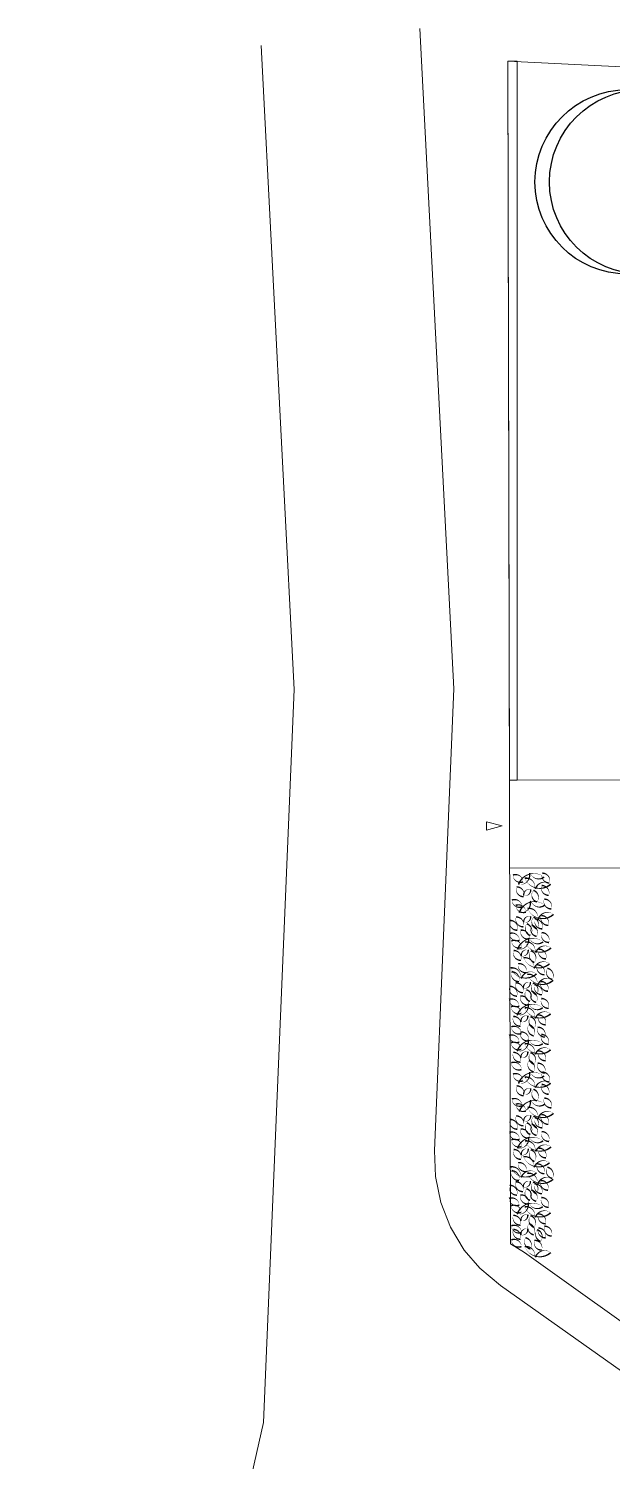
# Model space of a CAD drawing. Header units: metres. Extents: x -45 to 1930, y -347 to 488.
# Drawn here: x -44.97 to -26.3, y -36.98 to 8.87 of the extents above; entities that cross this region are included whole.
import ezdxf

# ---------------------------------------------------------------- set-up
doc = ezdxf.new("R2010")
doc.units = ezdxf.units.M
for name, color, linetype in [('SRAFY', 3, 'Continuous'), ('SRAFY-TERÉN', 252, 'Continuous'), ('zariz.predmety', 203, 'Continuous'), ('ZDIVO', 1, 'Continuous')]:
    doc.layers.add(name, color=color, linetype=linetype)

msp = doc.modelspace()

# ---------------------------------------------------------------- linework, layer by layer
at = {"linetype": 'Continuous', "lineweight": 0}
for p, q in [((-32.45485, 8.871826), (-31.368579, -12.252057)), ((-29.58968, -15.181693), (-29.644766, 7.836083)), ((-29.644766, 7.836083), (-29.344766, 7.836083)), ((-29.344766, 7.836083), (-29.348188, -15.181115)), ((-31.368579, -12.252057), (-31.677609, -19.642893)), ((-29.348188, -15.181115), (-29.58968, -15.181693)), ((-31.677609, -19.642893), (-31.98664, -27.03373)), ((-31.98664, -27.03373), (-31.957009, -27.865957)), ((-31.957009, -27.865957), (-31.785589, -28.695875)), ((-31.785589, -28.695875), (-31.479935, -29.477912)), ((-31.479935, -29.477912), (-31.035228, -30.215043)), ((-31.035228, -30.215043), (-30.537925, -30.798592)), ((-30.537925, -30.798592), (-29.879885, -31.355101)), ((-29.879885, -31.355101), (-16.45977, -40.849548))]:
    msp.add_line(p, q, dxfattribs=at)
at = {"linetype": 'Continuous', "lineweight": 0, "flags": 128}
msp.add_lwpolyline([(-44.966599, -68.997242), (-37.455077, -35.733045), (-36.474297, -12.276539), (-37.534077, 8.332181)], dxfattribs=at)
at = {"layer": 'SRAFY', "linetype": 'Continuous', "lineweight": 0}
for p, q in [((-30.321101, -16.779231), (-30.321101, -16.50692)), ((-29.822948, -16.643076), (-30.321101, -16.50692)), ((-29.822948, -16.643076), (-30.321101, -16.779231))]:
    msp.add_line(p, q, dxfattribs=at)
at = {"layer": 'SRAFY-TERÉN', "linetype": 'Continuous', "lineweight": 0}
for p, q in [((-19.552857, -15.157673), (-29.58968, -15.181693)), ((-23.377857, -17.982673), (-29.582941, -17.997523))]:
    msp.add_line(p, q, dxfattribs=at)
at = {"layer": 'zariz.predmety', "color": 253, "linetype": 'Continuous', "ltscale": 0.001}
for points in [[(-29.155717, -18.431645, 0, 0, 0.520567051), (-29.155717, -18.431645, 0, 0.05, 0.520567051), (-29.479583, -18.216196, 0, 0.05, 0.520567051), (-29.155717, -18.431645, 0.05, 0.05, 0)], [(-29.301006, -18.520344, 0, 0, 0.520567051), (-29.301006, -18.520344, 0, 0.05, 0.520567051), (-28.948551, -18.150584, 0, 0.05, 0.520567051), (-28.917793, -18.158177, 0, 0.05, 0.520567051), (-28.484064, -18.278285, 0, 0.05, 0.520567051), (-29.301006, -18.520344, 0.05, 0.05, 0)], [(-28.271205, -18.506485, 0, 0, 0.520567051), (-28.271205, -18.506485, 0, 0.05, 0.520567051), (-28.759568, -18.656316, 0, 0.05, 0.520567051), (-28.782669, -18.634636, 0, 0.05, 0.520567051), (-29.102041, -18.317542, 0, 0.05, 0.520567051), (-28.271205, -18.506485, 0.05, 0.05, 0)], [(-28.31166, -18.468595, 0, 0, 0.520567051), (-28.31166, -18.468595, 0, 0.05, 0.520567051), (-28.541604, -18.154854, 0, 0.05, 0.520567051), (-28.31166, -18.468595, 0.05, 0.05, 0)], [(-29.36493, -18.594494, 0, 0, 0.520567051), (-29.36493, -18.594494, 0, 0.05, 0.520567051), (-29.134986, -18.908234, 0, 0.05, 0.520567051), (-29.36493, -18.594494, 0.05, 0.05, 0)], [(-29.134618, -18.872056, 0, 0, 0.520567051), (-29.134618, -18.872056, 0, 0.05, 0.520567051), (-28.912326, -18.672346, 0, 0.05, 0.520567051), (-29.134618, -18.872056, 0.05, 0.05, 0)], [(-28.715337, -19.076341, 0, 0, 0.520567051), (-28.715337, -19.076341, 0, 0.05, 0.520567051), (-28.825787, -18.703369, 0, 0.05, 0.520567051), (-28.715337, -19.076341, 0.05, 0.05, 0)], [(-28.334786, -18.862809, 0, 0, 0.520567051), (-28.334786, -18.862809, 0, 0.05, 0.520567051), (-28.564731, -18.549068, 0, 0.05, 0.520567051), (-28.334786, -18.862809, 0.05, 0.05, 0)], [(-29.189158, -19.230249, 0, 0, 0.520567051), (-29.189158, -19.230249, 0, 0.05, 0.520567051), (-29.513024, -19.014799, 0, 0.05, 0.520567051), (-29.189158, -19.230249, 0.05, 0.05, 0)], [(-29.066084, -19.398926, 0, 0, 0.520567051), (-29.066084, -19.398926, 0, 0.05, 0.520567051), (-29.38995, -19.183476, 0, 0.05, 0.520567051), (-29.066084, -19.398926, 0.05, 0.05, 0)], [(-29.276882, -19.41869, 0, 0, 0.520567051), (-29.276882, -19.41869, 0, 0.05, 0.520567051), (-28.924427, -19.048929, 0, 0.05, 0.520567051), (-28.893669, -19.056522, 0, 0.05, 0.520567051), (-28.459939, -19.176631, 0, 0.05, 0.520567051), (-29.276882, -19.41869, 0.05, 0.05, 0)], [(-28.181573, -19.473766, 0, 0, 0.520567051), (-28.181573, -19.473766, 0, 0.05, 0.520567051), (-28.669935, -19.623597, 0, 0.05, 0.520567051), (-28.693037, -19.601917, 0, 0.05, 0.520567051), (-29.012409, -19.284822, 0, 0.05, 0.520567051), (-28.181573, -19.473766, 0.05, 0.05, 0)], [(-28.249814, -19.299116, 0, 0, 0.520567051), (-28.249814, -19.299116, 0, 0.05, 0.520567051), (-28.479759, -18.985376, 0, 0.05, 0.520567051), (-28.249814, -19.299116, 0.05, 0.05, 0)], [(-29.573454, -19.667718, 0, 0, 0.520567051), (-29.573454, -19.667718, 0, 0.05, 0.520567051), (-29.34351, -19.981459, 0, 0.05, 0.520567051), (-29.573454, -19.667718, 0.05, 0.05, 0)], [(-29.376981, -19.557045, 0, 0, 0.520567051), (-29.376981, -19.557045, 0, 0.05, 0.520567051), (-29.147037, -19.870786, 0, 0.05, 0.520567051), (-29.376981, -19.557045, 0.05, 0.05, 0)], [(-29.134785, -19.733465, 0, 0, 0.520567051), (-29.134785, -19.733465, 0, 0.05, 0.520567051), (-28.912492, -19.533755, 0, 0.05, 0.520567051), (-29.134785, -19.733465, 0.05, 0.05, 0)], [(-28.715504, -19.93775, 0, 0, 0.520567051), (-28.715504, -19.93775, 0, 0.05, 0.520567051), (-28.825953, -19.564778, 0, 0.05, 0.520567051), (-28.715504, -19.93775, 0.05, 0.05, 0)], [(-28.54331, -19.936033, 0, 0, 0.520567051), (-28.54331, -19.936033, 0, 0.05, 0.520567051), (-28.773255, -19.622293, 0, 0.05, 0.520567051), (-28.54331, -19.936033, 0.05, 0.05, 0)], [(-28.346838, -19.825361, 0, 0, 0.520567051), (-28.346838, -19.825361, 0, 0.05, 0.520567051), (-28.576782, -19.51162, 0, 0.05, 0.520567051), (-28.346838, -19.825361, 0.05, 0.05, 0)], [(-29.268685, -20.303473, 0, 0, 0.520567051), (-29.268685, -20.303473, 0, 0.05, 0.520567051), (-29.592551, -20.088024, 0, 0.05, 0.520567051), (-29.268685, -20.303473, 0.05, 0.05, 0)], [(-29.232966, -19.979357, 0, 0, 0.520567051), (-29.232966, -19.979357, 0, 0.05, 0.520567051), (-28.966204, -20.262458, 0, 0.05, 0.520567051), (-29.232966, -19.979357, 0.05, 0.05, 0)], [(-28.923861, -20.149566, 0, 0, 0.520567051), (-28.923861, -20.149566, 0, 0.05, 0.520567051), (-29.034311, -19.776593, 0, 0.05, 0.520567051), (-28.923861, -20.149566, 0.05, 0.05, 0)], [(-28.880908, -19.822509, 0, 0, 0.520567051), (-28.880908, -19.822509, 0, 0.05, 0.520567051), (-28.725456, -20.179079, 0, 0.05, 0.520567051), (-28.880908, -19.822509, 0.05, 0.05, 0)], [(-28.329342, -20.372341, 0, 0, 0.520567051), (-28.329342, -20.372341, 0, 0.05, 0.520567051), (-28.559286, -20.0586, 0, 0.05, 0.520567051), (-28.329342, -20.372341, 0.05, 0.05, 0)], [(-29.202595, -20.535243, 0, 0, 0.520567051), (-29.202595, -20.535243, 0, 0.05, 0.520567051), (-29.526461, -20.319794, 0, 0.05, 0.520567051), (-29.202595, -20.535243, 0.05, 0.05, 0)], [(-29.456509, -20.63027, 0, 0, 0.520567051), (-29.456509, -20.63027, 0, 0.05, 0.520567051), (-29.226564, -20.944011, 0, 0.05, 0.520567051), (-29.456509, -20.63027, 0.05, 0.05, 0)], [(-29.333553, -20.594844, 0, 0, 0.520567051), (-29.333553, -20.594844, 0, 0.05, 0.520567051), (-28.981098, -20.225084, 0, 0.05, 0.520567051), (-28.950339, -20.232676, 0, 0.05, 0.520567051), (-28.51661, -20.352785, 0, 0.05, 0.520567051), (-29.333553, -20.594844, 0.05, 0.05, 0)], [(-29.214312, -20.806689, 0, 0, 0.520567051), (-29.214312, -20.806689, 0, 0.05, 0.520567051), (-28.992019, -20.60698, 0, 0.05, 0.520567051), (-29.214312, -20.806689, 0.05, 0.05, 0)], [(-28.2611, -20.546991, 0, 0, 0.520567051), (-28.2611, -20.546991, 0, 0.05, 0.520567051), (-28.749462, -20.696822, 0, 0.05, 0.520567051), (-28.772564, -20.675141, 0, 0.05, 0.520567051), (-29.091936, -20.358047, 0, 0.05, 0.520567051), (-28.2611, -20.546991, 0.05, 0.05, 0)], [(-28.795031, -21.010975, 0, 0, 0.520567051), (-28.795031, -21.010975, 0, 0.05, 0.520567051), (-28.90548, -20.638002, 0, 0.05, 0.520567051), (-28.795031, -21.010975, 0.05, 0.05, 0)], [(-28.426365, -20.898585, 0, 0, 0.520567051), (-28.426365, -20.898585, 0, 0.05, 0.520567051), (-28.656309, -20.584844, 0, 0.05, 0.520567051), (-28.426365, -20.898585, 0.05, 0.05, 0)], [(-29.312493, -21.052581, 0, 0, 0.520567051), (-29.312493, -21.052581, 0, 0.05, 0.520567051), (-29.045732, -21.335682, 0, 0.05, 0.520567051), (-29.312493, -21.052581, 0.05, 0.05, 0)], [(-28.309943, -21.053241, 0, 0, 0.520567051), (-28.309943, -21.053241, 0, 0.05, 0.520567051), (-28.798306, -21.203072, 0, 0.05, 0.520567051), (-28.821407, -21.181391, 0, 0.05, 0.520567051), (-29.140779, -20.864297, 0, 0.05, 0.520567051), (-28.309943, -21.053241, 0.05, 0.05, 0)], [(-28.475208, -21.404835, 0, 0, 0.520567051), (-28.475208, -21.404835, 0, 0.05, 0.520567051), (-28.705153, -21.091095, 0, 0.05, 0.520567051), (-28.475208, -21.404835, 0.05, 0.05, 0)], [(-28.726052, -21.376672, 0, 0, 0.520567051), (-28.726052, -21.376672, 0, 0.05, 0.520567051), (-29.214415, -21.526503, 0, 0.05, 0.520567051), (-29.237516, -21.504823, 0, 0.05, 0.520567051), (-29.556888, -21.187729, 0, 0.05, 0.520567051), (-28.726052, -21.376672, 0.05, 0.05, 0)], [(-29.288692, -21.625393, 0, 0, 0.520567051), (-29.288692, -21.625393, 0, 0.05, 0.520567051), (-29.518637, -21.311652, 0, 0.05, 0.520567051), (-29.288692, -21.625393, 0.05, 0.05, 0)], [(-28.193157, -21.581886, 0, 0, 0.520567051), (-28.193157, -21.581886, 0, 0.05, 0.520567051), (-28.68152, -21.731717, 0, 0.05, 0.520567051), (-28.704621, -21.710036, 0, 0.05, 0.520567051), (-29.023993, -21.392942, 0, 0.05, 0.520567051), (-28.193157, -21.581886, 0.05, 0.05, 0)], [(-28.377989, -21.198481, 0, 0, 0.520567051), (-28.377989, -21.198481, 0, 0.05, 0.520567051), (-28.222537, -21.555051, 0, 0.05, 0.520567051), (-28.377989, -21.198481, 0.05, 0.05, 0)], [(-29.585039, -21.775838, 0, 0, 0.520567051), (-29.585039, -21.775838, 0, 0.05, 0.520567051), (-29.355094, -22.089579, 0, 0.05, 0.520567051), (-29.585039, -21.775838, 0.05, 0.05, 0)], [(-29.388566, -21.665165, 0, 0, 0.520567051), (-29.388566, -21.665165, 0, 0.05, 0.520567051), (-29.158622, -21.978906, 0, 0.05, 0.520567051), (-29.388566, -21.665165, 0.05, 0.05, 0)], [(-29.146369, -21.841585, 0, 0, 0.520567051), (-29.146369, -21.841585, 0, 0.05, 0.520567051), (-28.924076, -21.641875, 0, 0.05, 0.520567051), (-29.146369, -21.841585, 0.05, 0.05, 0)], [(-28.935446, -22.257686, 0, 0, 0.520567051), (-28.935446, -22.257686, 0, 0.05, 0.520567051), (-29.045896, -21.884713, 0, 0.05, 0.520567051), (-28.935446, -22.257686, 0.05, 0.05, 0)], [(-28.892493, -21.930628, 0, 0, 0.520567051), (-28.892493, -21.930628, 0, 0.05, 0.520567051), (-28.73704, -22.287199, 0, 0.05, 0.520567051), (-28.892493, -21.930628, 0.05, 0.05, 0)], [(-28.727088, -22.04587, 0, 0, 0.520567051), (-28.727088, -22.04587, 0, 0.05, 0.520567051), (-28.837538, -21.672897, 0, 0.05, 0.520567051), (-28.727088, -22.04587, 0.05, 0.05, 0)], [(-28.554895, -22.044153, 0, 0, 0.520567051), (-28.554895, -22.044153, 0, 0.05, 0.520567051), (-28.784839, -21.730412, 0, 0.05, 0.520567051), (-28.554895, -22.044153, 0.05, 0.05, 0)], [(-28.358422, -21.93348, 0, 0, 0.520567051), (-28.358422, -21.93348, 0, 0.05, 0.520567051), (-28.588367, -21.61974, 0, 0.05, 0.520567051), (-28.358422, -21.93348, 0.05, 0.05, 0)], [(-29.28027, -22.411593, 0, 0, 0.520567051), (-29.28027, -22.411593, 0, 0.05, 0.520567051), (-29.604136, -22.196144, 0, 0.05, 0.520567051), (-29.28027, -22.411593, 0.05, 0.05, 0)], [(-29.21418, -22.643363, 0, 0, 0.520567051), (-29.21418, -22.643363, 0, 0.05, 0.520567051), (-29.538046, -22.427913, 0, 0.05, 0.520567051), (-29.21418, -22.643363, 0.05, 0.05, 0)], [(-29.345138, -22.702963, 0, 0, 0.520567051), (-29.345138, -22.702963, 0, 0.05, 0.520567051), (-28.992682, -22.333203, 0, 0.05, 0.520567051), (-28.961924, -22.340796, 0, 0.05, 0.520567051), (-28.528195, -22.460905, 0, 0.05, 0.520567051), (-29.345138, -22.702963, 0.05, 0.05, 0)], [(-29.24455, -22.087477, 0, 0, 0.520567051), (-29.24455, -22.087477, 0, 0.05, 0.520567051), (-28.977789, -22.370578, 0, 0.05, 0.520567051), (-29.24455, -22.087477, 0.05, 0.05, 0)], [(-28.272685, -22.65511, 0, 0, 0.520567051), (-28.272685, -22.65511, 0, 0.05, 0.520567051), (-28.761047, -22.804941, 0, 0.05, 0.520567051), (-28.784148, -22.783261, 0, 0.05, 0.520567051), (-29.10352, -22.466166, 0, 0.05, 0.520567051), (-28.272685, -22.65511, 0.05, 0.05, 0)], [(-28.340926, -22.480461, 0, 0, 0.520567051), (-28.340926, -22.480461, 0, 0.05, 0.520567051), (-28.570871, -22.16672, 0, 0.05, 0.520567051), (-28.340926, -22.480461, 0.05, 0.05, 0)], [(-29.468093, -22.73839, 0, 0, 0.520567051), (-29.468093, -22.73839, 0, 0.05, 0.520567051), (-29.238149, -23.05213, 0, 0.05, 0.520567051), (-29.468093, -22.73839, 0.05, 0.05, 0)], [(-29.225896, -22.914809, 0, 0, 0.520567051), (-29.225896, -22.914809, 0, 0.05, 0.520567051), (-29.003604, -22.715099, 0, 0.05, 0.520567051), (-29.225896, -22.914809, 0.05, 0.05, 0)], [(-28.806615, -23.119095, 0, 0, 0.520567051), (-28.806615, -23.119095, 0, 0.05, 0.520567051), (-28.917065, -22.746122, 0, 0.05, 0.520567051), (-28.806615, -23.119095, 0.05, 0.05, 0)], [(-28.437949, -23.006705, 0, 0, 0.520567051), (-28.437949, -23.006705, 0, 0.05, 0.520567051), (-28.667894, -22.692964, 0, 0.05, 0.520567051), (-28.437949, -23.006705, 0.05, 0.05, 0)], [(-29.28027, -23.56188, 0, 0, 0.520567051), (-29.28027, -23.56188, 0, 0.05, 0.520567051), (-29.604136, -23.346431, 0, 0.05, 0.520567051), (-29.28027, -23.56188, 0.05, 0.05, 0)], [(-29.207318, -23.286926, 0, 0, 0.520567051), (-29.207318, -23.286926, 0, 0.05, 0.520567051), (-29.531184, -23.071476, 0, 0.05, 0.520567051), (-29.207318, -23.286926, 0.05, 0.05, 0)], [(-29.24455, -23.237764, 0, 0, 0.520567051), (-29.24455, -23.237764, 0, 0.05, 0.520567051), (-28.977789, -23.520865, 0, 0.05, 0.520567051), (-29.24455, -23.237764, 0.05, 0.05, 0)], [(-28.97202, -23.003853, 0, 0, 0.520567051), (-28.97202, -23.003853, 0, 0.05, 0.520567051), (-28.816568, -23.360423, 0, 0.05, 0.520567051), (-28.97202, -23.003853, 0.05, 0.05, 0)], [(-28.454894, -23.399291, 0, 0, 0.520567051), (-28.454894, -23.399291, 0, 0.05, 0.520567051), (-28.684839, -23.08555, 0, 0.05, 0.520567051), (-28.454894, -23.399291, 0.05, 0.05, 0)], [(-28.340926, -23.630748, 0, 0, 0.520567051), (-28.340926, -23.630748, 0, 0.05, 0.520567051), (-28.570871, -23.317007, 0, 0.05, 0.520567051), (-28.340926, -23.630748, 0.05, 0.05, 0)], [(-29.21418, -23.79365, 0, 0, 0.520567051), (-29.21418, -23.79365, 0, 0.05, 0.520567051), (-29.538046, -23.578201, 0, 0.05, 0.520567051), (-29.21418, -23.79365, 0.05, 0.05, 0)], [(-29.345138, -23.853251, 0, 0, 0.520567051), (-29.345138, -23.853251, 0, 0.05, 0.520567051), (-28.992682, -23.48349, 0, 0.05, 0.520567051), (-28.961924, -23.491083, 0, 0.05, 0.520567051), (-28.528195, -23.611192, 0, 0.05, 0.520567051), (-29.345138, -23.853251, 0.05, 0.05, 0)], [(-29.225896, -24.065096, 0, 0, 0.520567051), (-29.225896, -24.065096, 0, 0.05, 0.520567051), (-29.003604, -23.865387, 0, 0.05, 0.520567051), (-29.225896, -24.065096, 0.05, 0.05, 0)], [(-28.272685, -23.805397, 0, 0, 0.520567051), (-28.272685, -23.805397, 0, 0.05, 0.520567051), (-28.761047, -23.955228, 0, 0.05, 0.520567051), (-28.784148, -23.933548, 0, 0.05, 0.520567051), (-29.10352, -23.616454, 0, 0.05, 0.520567051), (-28.272685, -23.805397, 0.05, 0.05, 0)], [(-28.437949, -24.156992, 0, 0, 0.520567051), (-28.437949, -24.156992, 0, 0.05, 0.520567051), (-28.667894, -23.843251, 0, 0.05, 0.520567051), (-28.437949, -24.156992, 0.05, 0.05, 0)], [(-29.207318, -24.437213, 0, 0, 0.520567051), (-29.207318, -24.437213, 0, 0.05, 0.520567051), (-29.531184, -24.221763, 0, 0.05, 0.520567051), (-29.207318, -24.437213, 0.05, 0.05, 0)], [(-29.468093, -23.888677, 0, 0, 0.520567051), (-29.468093, -23.888677, 0, 0.05, 0.520567051), (-29.238149, -24.202418, 0, 0.05, 0.520567051), (-29.468093, -23.888677, 0.05, 0.05, 0)], [(-28.97202, -24.15414, 0, 0, 0.520567051), (-28.97202, -24.15414, 0, 0.05, 0.520567051), (-28.816568, -24.51071, 0, 0.05, 0.520567051), (-28.97202, -24.15414, 0.05, 0.05, 0)], [(-28.806615, -24.269382, 0, 0, 0.520567051), (-28.806615, -24.269382, 0, 0.05, 0.520567051), (-28.917065, -23.896409, 0, 0.05, 0.520567051), (-28.806615, -24.269382, 0.05, 0.05, 0)], [(-28.454894, -24.549578, 0, 0, 0.520567051), (-28.454894, -24.549578, 0, 0.05, 0.520567051), (-28.684839, -24.235837, 0, 0.05, 0.520567051), (-28.454894, -24.549578, 0.05, 0.05, 0)], [(-29.155717, -24.798641, 0, 0, 0.520567051), (-29.155717, -24.798641, 0, 0.05, 0.520567051), (-29.479583, -24.583191, 0, 0.05, 0.520567051), (-29.155717, -24.798641, 0.05, 0.05, 0)], [(-29.301006, -24.887339, 0, 0, 0.520567051), (-29.301006, -24.887339, 0, 0.05, 0.520567051), (-28.948551, -24.517579, 0, 0.05, 0.520567051), (-28.917793, -24.525172, 0, 0.05, 0.520567051), (-28.484064, -24.645281, 0, 0.05, 0.520567051), (-29.301006, -24.887339, 0.05, 0.05, 0)], [(-28.271205, -24.873481, 0, 0, 0.520567051), (-28.271205, -24.873481, 0, 0.05, 0.520567051), (-28.759568, -25.023312, 0, 0.05, 0.520567051), (-28.782669, -25.001631, 0, 0.05, 0.520567051), (-29.102041, -24.684537, 0, 0.05, 0.520567051), (-28.271205, -24.873481, 0.05, 0.05, 0)], [(-28.31166, -24.83559, 0, 0, 0.520567051), (-28.31166, -24.83559, 0, 0.05, 0.520567051), (-28.541604, -24.521849, 0, 0.05, 0.520567051), (-28.31166, -24.83559, 0.05, 0.05, 0)], [(-29.36493, -24.961489, 0, 0, 0.520567051), (-29.36493, -24.961489, 0, 0.05, 0.520567051), (-29.134986, -25.27523, 0, 0.05, 0.520567051), (-29.36493, -24.961489, 0.05, 0.05, 0)], [(-29.134618, -25.239051, 0, 0, 0.520567051), (-29.134618, -25.239051, 0, 0.05, 0.520567051), (-28.912326, -25.039342, 0, 0.05, 0.520567051), (-29.134618, -25.239051, 0.05, 0.05, 0)], [(-28.715337, -25.443337, 0, 0, 0.520567051), (-28.715337, -25.443337, 0, 0.05, 0.520567051), (-28.825787, -25.070364, 0, 0.05, 0.520567051), (-28.715337, -25.443337, 0.05, 0.05, 0)], [(-28.334786, -25.229804, 0, 0, 0.520567051), (-28.334786, -25.229804, 0, 0.05, 0.520567051), (-28.564731, -24.916064, 0, 0.05, 0.520567051), (-28.334786, -25.229804, 0.05, 0.05, 0)], [(-29.189158, -25.597244, 0, 0, 0.520567051), (-29.189158, -25.597244, 0, 0.05, 0.520567051), (-29.513024, -25.381795, 0, 0.05, 0.520567051), (-29.189158, -25.597244, 0.05, 0.05, 0)], [(-29.066084, -25.765921, 0, 0, 0.520567051), (-29.066084, -25.765921, 0, 0.05, 0.520567051), (-29.38995, -25.550472, 0, 0.05, 0.520567051), (-29.066084, -25.765921, 0.05, 0.05, 0)], [(-29.276882, -25.785685, 0, 0, 0.520567051), (-29.276882, -25.785685, 0, 0.05, 0.520567051), (-28.924427, -25.415925, 0, 0.05, 0.520567051), (-28.893669, -25.423517, 0, 0.05, 0.520567051), (-28.459939, -25.543626, 0, 0.05, 0.520567051), (-29.276882, -25.785685, 0.05, 0.05, 0)], [(-28.181573, -25.840761, 0, 0, 0.520567051), (-28.181573, -25.840761, 0, 0.05, 0.520567051), (-28.669935, -25.990592, 0, 0.05, 0.520567051), (-28.693037, -25.968912, 0, 0.05, 0.520567051), (-29.012409, -25.651818, 0, 0.05, 0.520567051), (-28.181573, -25.840761, 0.05, 0.05, 0)], [(-28.249814, -25.666112, 0, 0, 0.520567051), (-28.249814, -25.666112, 0, 0.05, 0.520567051), (-28.479759, -25.352371, 0, 0.05, 0.520567051), (-28.249814, -25.666112, 0.05, 0.05, 0)], [(-29.573454, -26.034714, 0, 0, 0.520567051), (-29.573454, -26.034714, 0, 0.05, 0.520567051), (-29.34351, -26.348454, 0, 0.05, 0.520567051), (-29.573454, -26.034714, 0.05, 0.05, 0)], [(-29.376981, -25.924041, 0, 0, 0.520567051), (-29.376981, -25.924041, 0, 0.05, 0.520567051), (-29.147037, -26.237782, 0, 0.05, 0.520567051), (-29.376981, -25.924041, 0.05, 0.05, 0)], [(-29.134785, -26.10046, 0, 0, 0.520567051), (-29.134785, -26.10046, 0, 0.05, 0.520567051), (-28.912492, -25.900751, 0, 0.05, 0.520567051), (-29.134785, -26.10046, 0.05, 0.05, 0)], [(-28.923861, -26.516561, 0, 0, 0.520567051), (-28.923861, -26.516561, 0, 0.05, 0.520567051), (-29.034311, -26.143589, 0, 0.05, 0.520567051), (-28.923861, -26.516561, 0.05, 0.05, 0)], [(-28.715504, -26.304746, 0, 0, 0.520567051), (-28.715504, -26.304746, 0, 0.05, 0.520567051), (-28.825953, -25.931773, 0, 0.05, 0.520567051), (-28.715504, -26.304746, 0.05, 0.05, 0)], [(-28.54331, -26.303029, 0, 0, 0.520567051), (-28.54331, -26.303029, 0, 0.05, 0.520567051), (-28.773255, -25.989288, 0, 0.05, 0.520567051), (-28.54331, -26.303029, 0.05, 0.05, 0)], [(-28.346838, -26.192356, 0, 0, 0.520567051), (-28.346838, -26.192356, 0, 0.05, 0.520567051), (-28.576782, -25.878615, 0, 0.05, 0.520567051), (-28.346838, -26.192356, 0.05, 0.05, 0)], [(-29.268685, -26.670469, 0, 0, 0.520567051), (-29.268685, -26.670469, 0, 0.05, 0.520567051), (-29.592551, -26.455019, 0, 0.05, 0.520567051), (-29.268685, -26.670469, 0.05, 0.05, 0)], [(-29.333553, -26.961839, 0, 0, 0.520567051), (-29.333553, -26.961839, 0, 0.05, 0.520567051), (-28.981098, -26.592079, 0, 0.05, 0.520567051), (-28.950339, -26.599672, 0, 0.05, 0.520567051), (-28.51661, -26.71978, 0, 0.05, 0.520567051), (-29.333553, -26.961839, 0.05, 0.05, 0)], [(-29.232966, -26.346352, 0, 0, 0.520567051), (-29.232966, -26.346352, 0, 0.05, 0.520567051), (-28.966204, -26.629453, 0, 0.05, 0.520567051), (-29.232966, -26.346352, 0.05, 0.05, 0)], [(-28.880908, -26.189504, 0, 0, 0.520567051), (-28.880908, -26.189504, 0, 0.05, 0.520567051), (-28.725456, -26.546074, 0, 0.05, 0.520567051), (-28.880908, -26.189504, 0.05, 0.05, 0)], [(-28.329342, -26.739336, 0, 0, 0.520567051), (-28.329342, -26.739336, 0, 0.05, 0.520567051), (-28.559286, -26.425596, 0, 0.05, 0.520567051), (-28.329342, -26.739336, 0.05, 0.05, 0)], [(-29.202595, -26.902239, 0, 0, 0.520567051), (-29.202595, -26.902239, 0, 0.05, 0.520567051), (-29.526461, -26.686789, 0, 0.05, 0.520567051), (-29.202595, -26.902239, 0.05, 0.05, 0)], [(-29.456509, -26.997265, 0, 0, 0.520567051), (-29.456509, -26.997265, 0, 0.05, 0.520567051), (-29.226564, -27.311006, 0, 0.05, 0.520567051), (-29.456509, -26.997265, 0.05, 0.05, 0)], [(-29.214312, -27.173685, 0, 0, 0.520567051), (-29.214312, -27.173685, 0, 0.05, 0.520567051), (-28.992019, -26.973975, 0, 0.05, 0.520567051), (-29.214312, -27.173685, 0.05, 0.05, 0)], [(-28.2611, -26.913986, 0, 0, 0.520567051), (-28.2611, -26.913986, 0, 0.05, 0.520567051), (-28.749462, -27.063817, 0, 0.05, 0.520567051), (-28.772564, -27.042137, 0, 0.05, 0.520567051), (-29.091936, -26.725042, 0, 0.05, 0.520567051), (-28.2611, -26.913986, 0.05, 0.05, 0)], [(-28.795031, -27.37797, 0, 0, 0.520567051), (-28.795031, -27.37797, 0, 0.05, 0.520567051), (-28.90548, -27.004998, 0, 0.05, 0.520567051), (-28.795031, -27.37797, 0.05, 0.05, 0)], [(-28.426365, -27.265581, 0, 0, 0.520567051), (-28.426365, -27.265581, 0, 0.05, 0.520567051), (-28.656309, -26.95184, 0, 0.05, 0.520567051), (-28.426365, -27.265581, 0.05, 0.05, 0)], [(-29.312493, -27.419577, 0, 0, 0.520567051), (-29.312493, -27.419577, 0, 0.05, 0.520567051), (-29.045732, -27.702678, 0, 0.05, 0.520567051), (-29.312493, -27.419577, 0.05, 0.05, 0)], [(-28.309943, -27.420236, 0, 0, 0.520567051), (-28.309943, -27.420236, 0, 0.05, 0.520567051), (-28.798306, -27.570067, 0, 0.05, 0.520567051), (-28.821407, -27.548387, 0, 0.05, 0.520567051), (-29.140779, -27.231292, 0, 0.05, 0.520567051), (-28.309943, -27.420236, 0.05, 0.05, 0)], [(-28.475208, -27.771831, 0, 0, 0.520567051), (-28.475208, -27.771831, 0, 0.05, 0.520567051), (-28.705153, -27.45809, 0, 0.05, 0.520567051), (-28.475208, -27.771831, 0.05, 0.05, 0)], [(-28.726052, -27.743668, 0, 0, 0.520567051), (-28.726052, -27.743668, 0, 0.05, 0.520567051), (-29.214415, -27.893499, 0, 0.05, 0.520567051), (-29.237516, -27.871818, 0, 0.05, 0.520567051), (-29.556888, -27.554724, 0, 0.05, 0.520567051), (-28.726052, -27.743668, 0.05, 0.05, 0)], [(-29.288692, -27.992388, 0, 0, 0.520567051), (-29.288692, -27.992388, 0, 0.05, 0.520567051), (-29.518637, -27.678647, 0, 0.05, 0.520567051), (-29.288692, -27.992388, 0.05, 0.05, 0)], [(-28.193157, -27.948881, 0, 0, 0.520567051), (-28.193157, -27.948881, 0, 0.05, 0.520567051), (-28.68152, -28.098712, 0, 0.05, 0.520567051), (-28.704621, -28.077032, 0, 0.05, 0.520567051), (-29.023993, -27.759937, 0, 0.05, 0.520567051), (-28.193157, -27.948881, 0.05, 0.05, 0)], [(-28.358422, -28.300476, 0, 0, 0.520567051), (-28.358422, -28.300476, 0, 0.05, 0.520567051), (-28.588367, -27.986735, 0, 0.05, 0.520567051), (-28.358422, -28.300476, 0.05, 0.05, 0)], [(-28.377989, -27.565476, 0, 0, 0.520567051), (-28.377989, -27.565476, 0, 0.05, 0.520567051), (-28.222537, -27.922047, 0, 0.05, 0.520567051), (-28.377989, -27.565476, 0.05, 0.05, 0)], [(-29.585039, -28.142833, 0, 0, 0.520567051), (-29.585039, -28.142833, 0, 0.05, 0.520567051), (-29.355094, -28.456574, 0, 0.05, 0.520567051), (-29.585039, -28.142833, 0.05, 0.05, 0)], [(-29.388566, -28.03216, 0, 0, 0.520567051), (-29.388566, -28.03216, 0, 0.05, 0.520567051), (-29.158622, -28.345901, 0, 0.05, 0.520567051), (-29.388566, -28.03216, 0.05, 0.05, 0)], [(-29.146369, -28.20858, 0, 0, 0.520567051), (-29.146369, -28.20858, 0, 0.05, 0.520567051), (-28.924076, -28.00887, 0, 0.05, 0.520567051), (-29.146369, -28.20858, 0.05, 0.05, 0)], [(-28.935446, -28.624681, 0, 0, 0.520567051), (-28.935446, -28.624681, 0, 0.05, 0.520567051), (-29.045896, -28.251708, 0, 0.05, 0.520567051), (-28.935446, -28.624681, 0.05, 0.05, 0)], [(-28.892493, -28.297624, 0, 0, 0.520567051), (-28.892493, -28.297624, 0, 0.05, 0.520567051), (-28.73704, -28.654194, 0, 0.05, 0.520567051), (-28.892493, -28.297624, 0.05, 0.05, 0)], [(-28.727088, -28.412865, 0, 0, 0.520567051), (-28.727088, -28.412865, 0, 0.05, 0.520567051), (-28.837538, -28.039893, 0, 0.05, 0.520567051), (-28.727088, -28.412865, 0.05, 0.05, 0)], [(-28.554895, -28.411148, 0, 0, 0.520567051), (-28.554895, -28.411148, 0, 0.05, 0.520567051), (-28.784839, -28.097408, 0, 0.05, 0.520567051), (-28.554895, -28.411148, 0.05, 0.05, 0)], [(-29.28027, -28.778589, 0, 0, 0.520567051), (-29.28027, -28.778589, 0, 0.05, 0.520567051), (-29.604136, -28.563139, 0, 0.05, 0.520567051), (-29.28027, -28.778589, 0.05, 0.05, 0)], [(-29.21418, -29.010358, 0, 0, 0.520567051), (-29.21418, -29.010358, 0, 0.05, 0.520567051), (-29.538046, -28.794909, 0, 0.05, 0.520567051), (-29.21418, -29.010358, 0.05, 0.05, 0)], [(-29.345138, -29.069959, 0, 0, 0.520567051), (-29.345138, -29.069959, 0, 0.05, 0.520567051), (-28.992682, -28.700199, 0, 0.05, 0.520567051), (-28.961924, -28.707791, 0, 0.05, 0.520567051), (-28.528195, -28.8279, 0, 0.05, 0.520567051), (-29.345138, -29.069959, 0.05, 0.05, 0)], [(-29.24455, -28.454472, 0, 0, 0.520567051), (-29.24455, -28.454472, 0, 0.05, 0.520567051), (-28.977789, -28.737573, 0, 0.05, 0.520567051), (-29.24455, -28.454472, 0.05, 0.05, 0)], [(-28.272685, -29.022106, 0, 0, 0.520567051), (-28.272685, -29.022106, 0, 0.05, 0.520567051), (-28.761047, -29.171937, 0, 0.05, 0.520567051), (-28.784148, -29.150256, 0, 0.05, 0.520567051), (-29.10352, -28.833162, 0, 0.05, 0.520567051), (-28.272685, -29.022106, 0.05, 0.05, 0)], [(-28.340926, -28.847456, 0, 0, 0.520567051), (-28.340926, -28.847456, 0, 0.05, 0.520567051), (-28.570871, -28.533715, 0, 0.05, 0.520567051), (-28.340926, -28.847456, 0.05, 0.05, 0)], [(-29.468093, -29.105385, 0, 0, 0.520567051), (-29.468093, -29.105385, 0, 0.05, 0.520567051), (-29.238149, -29.419126, 0, 0.05, 0.520567051), (-29.468093, -29.105385, 0.05, 0.05, 0)], [(-29.225896, -29.281804, 0, 0, 0.520567051), (-29.225896, -29.281804, 0, 0.05, 0.520567051), (-29.003604, -29.082095, 0, 0.05, 0.520567051), (-29.225896, -29.281804, 0.05, 0.05, 0)], [(-28.806615, -29.48609, 0, 0, 0.520567051), (-28.806615, -29.48609, 0, 0.05, 0.520567051), (-28.917065, -29.113117, 0, 0.05, 0.520567051), (-28.806615, -29.48609, 0.05, 0.05, 0)], [(-28.437949, -29.3737, 0, 0, 0.520567051), (-28.437949, -29.3737, 0, 0.05, 0.520567051), (-28.667894, -29.059959, 0, 0.05, 0.520567051), (-28.437949, -29.3737, 0.05, 0.05, 0)], [(-29.207318, -29.653921, 0, 0, 0.520567051), (-29.207318, -29.653921, 0, 0.05, 0.520567051), (-29.531184, -29.438472, 0, 0.05, 0.520567051), (-29.207318, -29.653921, 0.05, 0.05, 0)], [(-29.468093, -29.556744, 0, 0, 0.520567051), (-29.468093, -29.556744, 0, 0.05, 0.520567051), (-29.238149, -29.870485, 0, 0.05, 0.520567051), (-29.468093, -29.556744, 0.05, 0.05, 0)], [(-29.225896, -29.733164, 0, 0, 0.520567051), (-29.225896, -29.733164, 0, 0.05, 0.520567051), (-29.003604, -29.533454, 0, 0.05, 0.520567051), (-29.225896, -29.733164, 0.05, 0.05, 0)], [(-29.078247, -29.822208, 0, 0, 0.520567051), (-29.078247, -29.822208, 0, 0.05, 0.520567051), (-28.922795, -30.178778, 0, 0.05, 0.520567051), (-29.078247, -29.822208, 0.05, 0.05, 0)], [(-28.97202, -29.370848, 0, 0, 0.520567051), (-28.97202, -29.370848, 0, 0.05, 0.520567051), (-28.816568, -29.727419, 0, 0.05, 0.520567051), (-28.97202, -29.370848, 0.05, 0.05, 0)], [(-28.594139, -29.937449, 0, 0, 0.520567051), (-28.594139, -29.937449, 0, 0.05, 0.520567051), (-28.704588, -29.564477, 0, 0.05, 0.520567051), (-28.594139, -29.937449, 0.05, 0.05, 0)], [(-28.437949, -29.82506, 0, 0, 0.520567051), (-28.437949, -29.82506, 0, 0.05, 0.520567051), (-28.667894, -29.511319, 0, 0.05, 0.520567051), (-28.437949, -29.82506, 0.05, 0.05, 0)], [(-28.242396, -29.766286, 0, 0, 0.520567051), (-28.242396, -29.766286, 0, 0.05, 0.520567051), (-28.47234, -29.452545, 0, 0.05, 0.520567051), (-28.242396, -29.766286, 0.05, 0.05, 0)], [(-29.207318, -30.10528, 0, 0, 0.520567051), (-29.207318, -30.10528, 0, 0.05, 0.520567051), (-29.531184, -29.889831, 0, 0.05, 0.520567051), (-29.207318, -30.10528, 0.05, 0.05, 0)], [(-28.272685, -30.296537, 0, 0, 0.520567051), (-28.272685, -30.296537, 0, 0.05, 0.520567051), (-28.761047, -30.446368, 0, 0.05, 0.520567051), (-28.784148, -30.424688, 0, 0.05, 0.520567051), (-29.10352, -30.107593, 0, 0.05, 0.520567051), (-28.272685, -30.296537, 0.05, 0.05, 0)], [(-28.561122, -30.217645, 0, 0, 0.520567051), (-28.561122, -30.217645, 0, 0.05, 0.520567051), (-28.791066, -29.903905, 0, 0.05, 0.520567051), (-28.561122, -30.217645, 0.05, 0.05, 0)]]:
    msp.add_lwpolyline(points, format="xyseb", close=True, dxfattribs=at)
for centre in [(-25.824684, 3.966224), (-25.36126, 3.966224)]:
    msp.add_circle(centre, 2.950006, dxfattribs=at)
at = {"layer": 'ZDIVO', "linetype": 'Continuous', "lineweight": 0, "flags": 128}
msp.add_lwpolyline([(-5.97027, -46.833055), (-29.112597, -30.29346), (-29.55417, -30.019693), (-29.644766, 7.836083), (-25.570115, 7.633634), (-15.169849, 7.416588), (1.059107, 6.497163), (-0.53726, -9.17884), (-2.824459, -21.436195), (-4.420714, -30.444402), (-5.862425, -42.7286)], close=True, dxfattribs=at)

doc.saveas('drawing.dxf')
